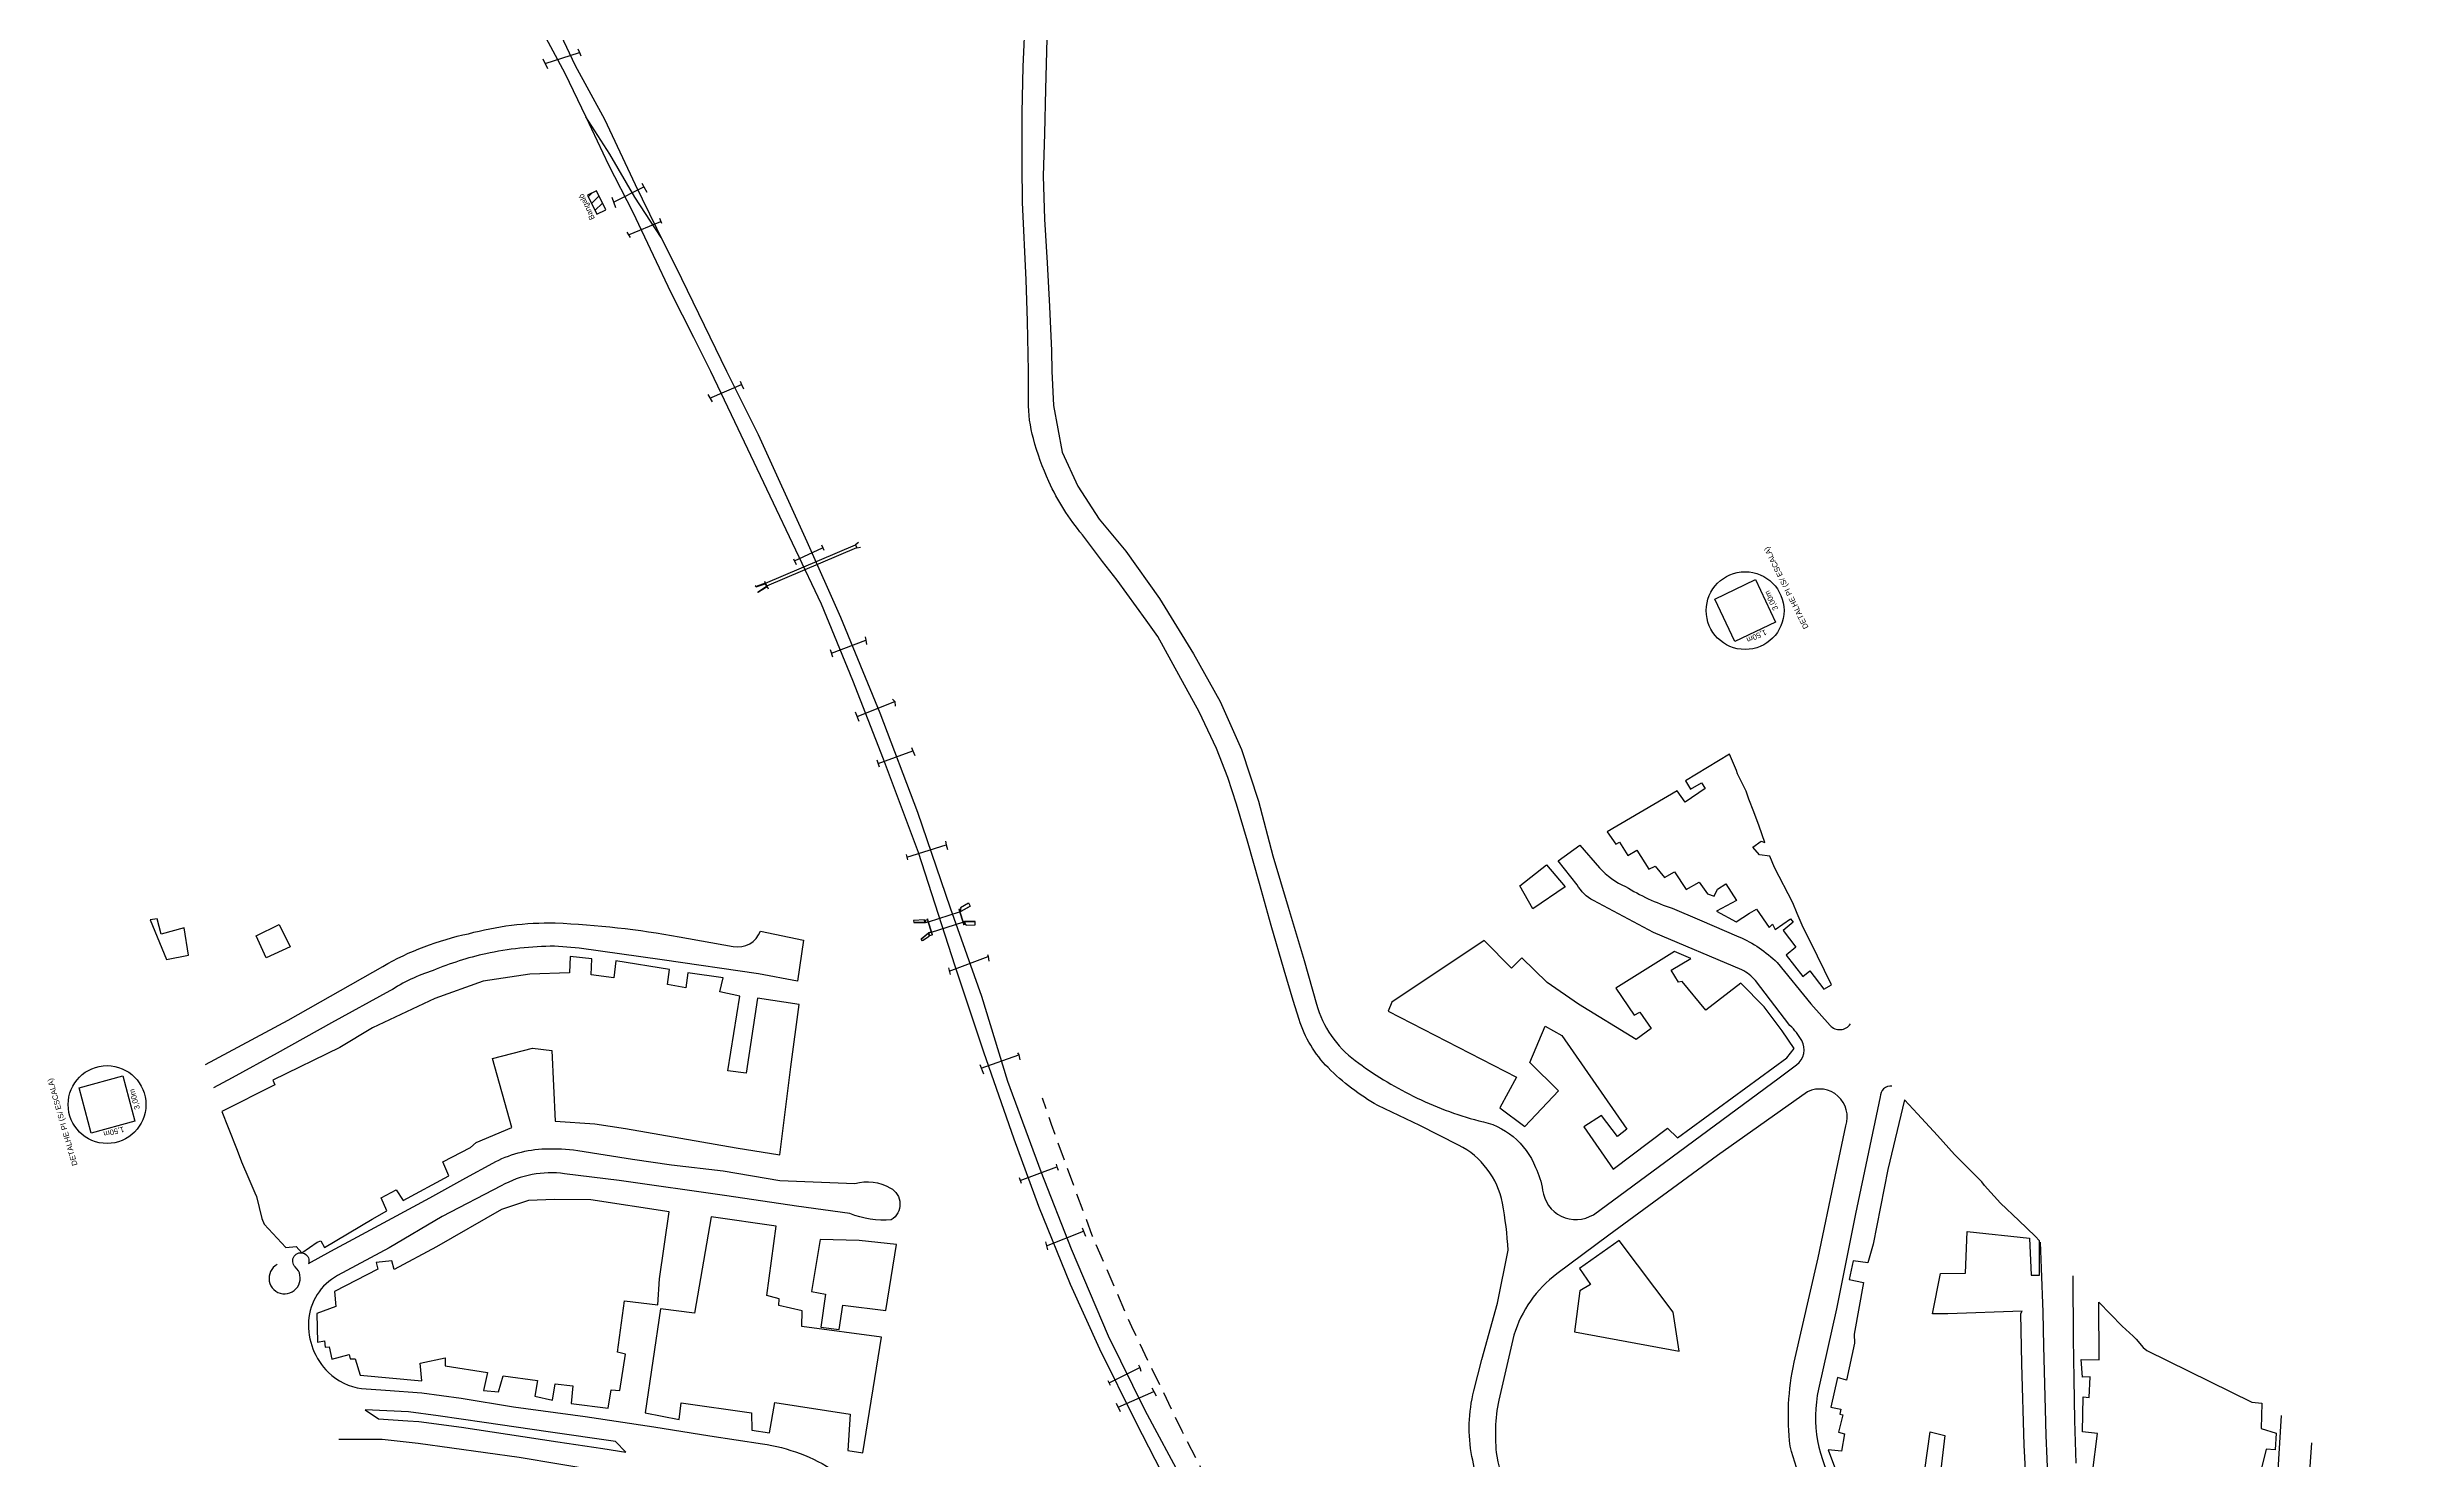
# Model space of a CAD drawing. Header units: metres. Extents: x 320405 to 332543, y 7395686 to 7410003.
# Drawn here: x 322262 to 322917, y 7401699 to 7402089 of the extents above; entities that cross this region are included whole.
import ezdxf

# ---------------------------------------------------------------- set-up
doc = ezdxf.new("R2010")
doc.units = ezdxf.units.M
doc.header["$LTSCALE"] = 10
doc.header["$MEASUREMENT"] = 0
for name, pattern in [('CONTINUO', [0]), ('DASHED', [0.75, 0.5, -0.25]), ('TRACEJADO', [8.7, 8, -0.7])]:
    doc.linetypes.add(name, pattern=pattern)
for name, color, linetype in [('ALA', 45, 'Continuous'), ('BUEIRO', 151, 'Continuous'), ('DETALHES', 45, 'Continuous'), ('EDIFICAÇÃO', 30, 'Continuous'), ('Edificações', 30, 'Continuous'), ('GALERIA', 45, 'Continuous'), ('Linha Férrea', 20, 'Continuous'), ('P.I', 45, 'Continuous'), ('Portico', 45, 'Continuous'), ('Vias Primárias', 230, 'Continuous'), ('Vias Secundárias', 230, 'DASHED')]:
    doc.layers.add(name, color=color, linetype=linetype)
doc.styles.add('ARIAL', font='arial.ttf')

msp = doc.modelspace()

# ---------------------------------------------------------------- linework, layer by layer
at = {"layer": 'ALA', "linetype": 'CONTINUO'}
for points in [[(322457.61, 7401940.75, 738.19), (322457.58, 7401940.68, 737.67), (322457.83, 7401940.45, 737.67), (322460.36, 7401941.29, 737.17)], [(322460.34, 7401941.46, 739.2), (322457.84, 7401940.52, 738.24), (322457.61, 7401940.75, 738.19)], [(322458.34, 7401938.87, 738.18), (322458.3, 7401938.91, 737.69), (322458.43, 7401939.04, 737.69), (322460.69, 7401940.61, 737.16)], [(322460.9, 7401940.42, 739.19), (322458.46, 7401938.98, 738.18), (322458.34, 7401938.87, 738.18)]]:
    msp.add_polyline3d(points, dxfattribs=at)
at = {"layer": 'BUEIRO', "linetype": 'TRACEJADO', "flags": 128}
for points in [[(322460.44, 7401941.44), (322485.31, 7401952.01)], [(322460.79, 7401940.72), (322485.65, 7401951.29)]]:
    msp.add_lwpolyline(points, dxfattribs=at)
at = {"layer": 'BUEIRO', "linetype": 'CONTINUO'}
for points in [[(322486.16, 7401952.7, 737.69), (322485.27, 7401952.08, 738.34), (322485.68, 7401951.22, 738.34), (322486.69, 7401951.38, 737.7)], [(322460.15, 7401942.04, 739.37), (322461.2, 7401939.89, 739.35)], [(322460.34, 7401941.46, 739.2), (322460.36, 7401941.29, 737.17), (322460.69, 7401940.61, 737.16), (322460.9, 7401940.42, 739.19)], [(322460.34, 7401941.46, 739.2), (322460.9, 7401940.42, 739.19)]]:
    msp.add_polyline3d(points, dxfattribs=at)
at = {"layer": 'DETALHES'}
for points in [[(322734.08, 7401942.44), (322739.62, 7401930.73), (322728.32, 7401925.32), (322722.78, 7401937.02)], [(322282.77, 7401805.36), (322286.15, 7401792.85), (322274.07, 7401789.52), (322270.69, 7401802.03)]]:
    msp.add_lwpolyline(points, close=True, dxfattribs=at)
for centre in [(322731.2, 7401933.88), (322278.42, 7401797.44)]:
    msp.add_circle(centre, 10.75, dxfattribs=at)
at = {"layer": 'EDIFICAÇÃO', "color": 132, "linetype": 'CONTINUO', "flags": 128}
for points in [[(322411.41, 7402048.19), (322412.4, 7402049.18)], [(322412.34, 7402046.3), (322414.39, 7402048.35)], [(322413.27, 7402044.4), (322415.33, 7402046.45)]]:
    msp.add_lwpolyline(points, dxfattribs=at)
at = {"layer": 'EDIFICAÇÃO', "linetype": 'CONTINUO'}
msp.add_polyline3d([(322413.79, 7402043.34, 746.57), (322416.26, 7402044.56, 746.57), (322413.68, 7402049.81, 746.58), (322411.21, 7402048.6, 746.58)], close=True, dxfattribs=at)
at = {"layer": 'Edificações'}
for points in [[(322726.9, 7401894.26), (322714.7, 7401886.85), (322716.13, 7401884.58), (322719.13, 7401886.33), (322720.14, 7401884.72), (322714.59, 7401880.94), (322712.39, 7401884.08), (322693.11, 7401872.81), (322695.48, 7401869.41), (322696.45, 7401869.9), (322698.79, 7401866.24), (322701.31, 7401867.67), (322704.59, 7401862.46), (322706.34, 7401863.33), (322708.89, 7401860.16), (322711.71, 7401861.76), (322714.89, 7401856.88), (322718.5, 7401858.89), (322720.77, 7401855.61), (322722.65, 7401855.02), (322723.57, 7401856.93), (322725.87, 7401858.4), (322728.8, 7401853.79), (322723.25, 7401850.86), (322728.75, 7401847.93), (322732.43, 7401850.31), (322734.3, 7401851.45), (322737.82, 7401846.35), (322738.78, 7401847.31), (322739.46, 7401845.78), (322743.77, 7401848.73), (322744.45, 7401847.82), (322741.67, 7401845.56), (322745.24, 7401840.89), (322742.56, 7401838.67), (322747.12, 7401832.81), (322749.11, 7401834.35), (322752.99, 7401829.34), (322755.05, 7401830.54), (322751.22, 7401838.45), (322746.94, 7401846.97), (322745.59, 7401850.2), (322744.37, 7401853.13), (322739.32, 7401862.92), (322738.07, 7401866.04), (322735.14, 7401866.46), (322733.37, 7401868.57), (322735.65, 7401870.22), (322736.6, 7401869.85), (322735.09, 7401874.32), (322733.63, 7401878.32), (322732.22, 7401881.75), (322731.47, 7401884.02), (322729.1, 7401888.83), (322728.8, 7401889.71)], [(322294.86, 7401837.52), (322300.96, 7401838.74), (322299.75, 7401846.24), (322293.39, 7401844.55), (322292.3, 7401848.72), (322290.32, 7401848.46)], [(322659.1, 7401842.77), (322633.5, 7401825.75), (322632.53, 7401823.23), (322667.97, 7401804.99), (322663.4, 7401796.54), (322670.31, 7401791.38), (322679.65, 7401801.2), (322671.67, 7401809.09), (322675.95, 7401819.1), (322680.53, 7401816.48), (322698.54, 7401790.67), (322695.91, 7401788.63), (322691.53, 7401794.46), (322686.66, 7401791.25), (322694.74, 7401779.59), (322709.73, 7401790.96), (322712.46, 7401788.24), (322742.74, 7401810.34), (322744.75, 7401812.94), (322741.39, 7401817.83), (322736.47, 7401824.4), (322730.01, 7401830.93), (322720.32, 7401823.48), (322713.83, 7401831.46), (322712.75, 7401831.24), (322710.75, 7401834.54), (322716.21, 7401837.74), (322711.64, 7401839.69), (322695.43, 7401829.63), (322700.56, 7401822.11), (322702.07, 7401823), (322705.26, 7401818.49), (322701.07, 7401815.42), (322685.14, 7401825.16), (322676.44, 7401831.18), (322669.49, 7401837.99), (322666.58, 7401835.12)], [(322431.16, 7401749.3), (322433.81, 7401767.83), (322412.18, 7401771.12), (322402.14, 7401771.26), (322394.87, 7401770.91), (322387.41, 7401768.47), (322369.47, 7401758.15), (322357.82, 7401751.87), (322357.12, 7401754.31), (322352.8, 7401753.82), (322353.29, 7401752.01), (322341.28, 7401745.8), (322341.63, 7401741.69), (322336.4, 7401739.74), (322336.61, 7401731.84), (322338.56, 7401732.19), (322338.7, 7401730.45), (322339.82, 7401730.52), (322340.52, 7401727.11), (322345.33, 7401728.43), (322345.61, 7401727.25), (322347, 7401727.25), (322348.4, 7401722.7), (322365.42, 7401721.17), (322365, 7401725.98), (322371.9, 7401727.44), (322371.9, 7401725.28), (322383.56, 7401723.47), (322382.52, 7401718.45), (322386.63, 7401718.11), (322387.89, 7401722.49), (322397.37, 7401721.24), (322396.67, 7401716.85), (322401.56, 7401715.81), (322402.32, 7401720.33), (322407.13, 7401719.78), (322406.72, 7401714.9), (322416.92, 7401713.57), (322417.81, 7401718.61), (322420.2, 7401718.47), (322421.75, 7401728.53), (322419.5, 7401729.03), (322421.47, 7401743.26), (322430.7, 7401742.15)], [(322463.37, 7401763.84), (322445.37, 7401766.4), (322440.81, 7401739.85), (322431.41, 7401741.06), (322427.14, 7401712.32), (322436.53, 7401710.47), (322437.1, 7401715.09), (322456.54, 7401712.25), (322456.62, 7401707.47), (322461.53, 7401706.76), (322463.03, 7401715.15), (322483.87, 7401711.95), (322483.14, 7401701.86), (322487.3, 7401701.28), (322492.5, 7401733.16), (322470.51, 7401736.18), (322470.58, 7401740.49), (322464.1, 7401741.93), (322464.17, 7401743.74), (322461.79, 7401744.38), (322460.83, 7401744.68)], [(322496.67, 7401758.77), (322486.31, 7401759.86), (322475.5, 7401760.18), (322473.17, 7401745.8), (322477.05, 7401745.03), (322475.7, 7401735.91), (322480.8, 7401735.28), (322481.77, 7401742.06), (322493.64, 7401740.6)], [(322712.99, 7401729.32), (322711.34, 7401740.11), (322696.42, 7401759.86), (322685.41, 7401752.16), (322688.5, 7401747.74), (322685.52, 7401745.99), (322684.07, 7401734.66)]]:
    msp.add_lwpolyline(points, close=True, dxfattribs=at)
for points in [[(322676.31, 7401863.67), (322681.46, 7401857.59), (322672.53, 7401851.54), (322668.9, 7401857.89), (322676.31, 7401863.67)], [(322326, 7401847.15), (322329.02, 7401840.98), (322322.36, 7401838.01), (322319.64, 7401844), (322326, 7401847.15)], [(322321.88, 7401764.44), (322327.84, 7401757.96), (322330.72, 7401758.21), (322332.29, 7401756.49), (322336.51, 7401759.41), (322337.49, 7401759.82), (322338.49, 7401757.99), (322351.75, 7401765.78), (322355.79, 7401768.06), (322354.16, 7401771.63), (322358.33, 7401773.89), (322360.24, 7401770.94), (322372.94, 7401777.71), (322371.26, 7401781.62), (322378.88, 7401785.6), (322380.45, 7401786.94), (322390.35, 7401791.08), (322384.99, 7401810.14), (322396.05, 7401812.98), (322401.4, 7401812.36), (322402.32, 7401792.86), (322413.26, 7401792.12), (322421.76, 7401790.86), (322452.33, 7401785.46), (322464.38, 7401783.57), (322467.4, 7401807.88), (322469.76, 7401825.05), (322458.19, 7401826.83), (322455.08, 7401806.11), (322450.01, 7401806.74), (322453.35, 7401827.35), (322447.76, 7401828.62), (322448.68, 7401832.42), (322438.94, 7401833.8), (322438.37, 7401829.66), (322433.36, 7401830.58), (322433.93, 7401834.72), (322419.07, 7401837.14), (322418.49, 7401832.42), (322412.28, 7401833.29), (322412.45, 7401837.66), (322406.46, 7401838.35), (322406.29, 7401833.8), (322395.33, 7401833.46), (322382.38, 7401831.56), (322369.06, 7401826.72), (322351.83, 7401818.6), (322342.77, 7401813.18), (322324.23, 7401804.15), (322324.79, 7401802.92), (322310.11, 7401795.49), (322311.89, 7401791.07), (322314.38, 7401784.82), (322315.61, 7401781.62), (322317.6, 7401776.95), (322319.27, 7401773.02), (322319.71, 7401772), (322321.22, 7401765.99), (322321.88, 7401764.44)], [(322808.79, 7401694.78), (322808.34, 7401703.32), (322807.69, 7401725.79), (322807.44, 7401739.75), (322807.79, 7401740.35), (322787.21, 7401739.65), (322782.96, 7401739.6), (322785.22, 7401750.73), (322792.1, 7401750.87), (322792.61, 7401762.42), (322809.81, 7401760.58), (322810.28, 7401750.35), (322812.56, 7401750.35), (322812.56, 7401759.76), (322811.39, 7401761.05), (322806.84, 7401765.38), (322801.76, 7401770.16), (322797.36, 7401775.06), (322796.63, 7401776.13), (322789.11, 7401783.67), (322784.34, 7401788.87), (322778.82, 7401794.89), (322775.25, 7401798.78), (322770.61, 7401779.53), (322766.61, 7401758.91), (322765.11, 7401753.72), (322761.06, 7401754.29), (322759.97, 7401749.1), (322763.91, 7401748.3), (322761.31, 7401734.01), (322761.41, 7401731.57), (322759.21, 7401721.31), (322756.72, 7401722.05), (322754.87, 7401713.87), (322757.62, 7401713.32), (322757.37, 7401711.93), (322758.17, 7401711.78), (322756.97, 7401706.91), (322758.71, 7401706.51), (322757.82, 7401701.68), (322754.12, 7401702.08), (322757.27, 7401693.68)], [(322827.2, 7401695.7), (322828.6, 7401706.56), (322824.49, 7401707.07), (322824.63, 7401716.69), (322826.25, 7401716.54), (322826.61, 7401722.25), (322824.41, 7401722.18), (322824.12, 7401727.04), (322829.1, 7401726.9), (322829.01, 7401742.85), (322835.42, 7401736.22), (322838.47, 7401733.43), (322839.26, 7401732.61), (322841.25, 7401730.35), (322842.27, 7401729.48), (322871.29, 7401715.27), (322874.04, 7401714.97)], [(322874.04, 7401714.97), (322873.87, 7401707.95), (322877.97, 7401706.7), (322877.68, 7401702.09), (322875.26, 7401702.24), (322872.77, 7401692.18)], [(322778.76, 7401681.43), (322782.31, 7401707.05), (322786.4, 7401706.05), (322783.46, 7401680.98)]]:
    msp.add_lwpolyline(points, dxfattribs=at)
at = {"layer": 'Linha Férrea', "flags": 128}
for points in [[(322399.71, 7402101.56), (322407.86, 7402084.48), (322415.93, 7402069.64), (322424.39, 7402051.54), (322430.26, 7402039.55), (322437.24, 7402025.61), (322445.07, 7402009.51), (322449.69, 7402000), (322458.39, 7401982.54), (322471.82, 7401952.98), (322481.13, 7401932.1), (322492, 7401905.62), (322502.43, 7401878.23), (322511.51, 7401851.74), (322520.15, 7401827.34), (322527.35, 7401803.94), (322536.5, 7401778.97), (322544.9, 7401757.58), (322555.18, 7401733.56), (322565.31, 7401713), (322575.88, 7401693.35)], [(322398.37, 7402094.65), (322404.99, 7402082.35), (322410.79, 7402070.24), (322417.06, 7402056.97), (322423.76, 7402043.92), (322429.4, 7402032.09), (322434.26, 7402021.79), (322440.56, 7402009.45), (322445.23, 7402000), (322451.86, 7401986.16), (322461.65, 7401965.58), (322475.77, 7401935.79), (322484.5, 7401914.63), (322492.95, 7401892.97), (322502.61, 7401867.2), (322512.77, 7401835.77), (322520.72, 7401812.05), (322529.09, 7401787.99), (322535.9, 7401769.39), (322544.64, 7401747.87), (322552.73, 7401729.98), (322562.74, 7401709.75), (322569.77, 7401696.11)], [(322431.56, 7402036.95), (322424.29, 7402048.11), (322417.44, 7402059.94), (322410.79, 7402070.24)]]:
    msp.add_lwpolyline(points, dxfattribs=at)
at = {"layer": 'P.I', "linetype": 'TRACEJADO', "flags": 128}
for points in [[(322505.44, 7401847.94), (322514.08, 7401850.63)], [(322506.34, 7401845.09), (322514.99, 7401847.8)]]:
    msp.add_lwpolyline(points, dxfattribs=at)
at = {"layer": 'P.I', "linetype": 'CONTINUO'}
for points in [[(322513.88, 7401851.38, 742.32), (322513.84, 7401851.38, 742.51), (322515.22, 7401847.11, 742.45), (322515.23, 7401847.16, 742.25)], [(322513.88, 7401851.38, 742.32), (322514.27, 7401851.49, 742.31), (322514.3, 7401851.53, 742.06), (322514.48, 7401851.68, 741.86), (322514.32, 7401851.89, 741.87), (322516.53, 7401853.15, 739.54), (322517.03, 7401852.28, 739.54)], [(322513.88, 7401851.38, 742.32), (322514.11, 7401850.72, 742.31), (322514.42, 7401850.83, 742.31), (322514.49, 7401850.84, 742.04), (322517.03, 7401852.28, 739.54)], [(322517.03, 7401852.28, 739.54), (322514.58, 7401850.84, 739.69), (322514.15, 7401850.65, 739.73)], [(322514.42, 7401850.83, 742.31), (322514.27, 7401851.49, 742.31)], [(322514.49, 7401850.84, 742.04), (322514.3, 7401851.53, 742.06)], [(322505.21, 7401848.49, 742.21), (322504.56, 7401848.32, 742.22), (322504.34, 7401848.37, 741.99), (322504.37, 7401848.5, 741.86), (322501.34, 7401848.31, 739.99), (322501.41, 7401847.76, 739.85)], [(322501.41, 7401847.76, 739.85), (322504.64, 7401847.69, 739.72), (322505.37, 7401847.92, 739.92)], [(322504.5, 7401847.8, 741.95), (322501.41, 7401847.76, 739.85)], [(322503.43, 7401843.1, 739.97), (322505.52, 7401844.89, 739.77), (322506.3, 7401845.08, 739.73)], [(322505.46, 7401844.8, 741.95), (322503.43, 7401843.1, 739.97)], [(322504.71, 7401847.73, 742.18), (322504.5, 7401847.8, 741.95), (322504.34, 7401848.37, 741.99)], [(322505.21, 7401848.49, 742.21), (322505.34, 7401847.92, 742.17), (322504.71, 7401847.73, 742.18), (322504.56, 7401848.32, 742.22)], [(322506.54, 7401844.35, 742.15), (322506.58, 7401844.34, 742.29), (322505.2, 7401848.7, 742.37), (322505.21, 7401848.49, 742.21)], [(322506.31, 7401845.09, 741.18), (322506.3, 7401845.08, 739.73), (322505.37, 7401847.92, 739.92), (322505.38, 7401847.93, 741.22)], [(322505.38, 7401847.93, 741.22), (322506.31, 7401845.09, 741.18)], [(322505.52, 7401844.86, 742.15), (322505.46, 7401844.8, 741.95), (322505.55, 7401843.96, 741.96)], [(322506.54, 7401844.35, 742.15), (322506.25, 7401845.02, 742.15), (322505.52, 7401844.86, 742.15), (322505.76, 7401844.09, 742.15)], [(322515.02, 7401847.8, 741.28), (322515.04, 7401847.82, 739.72), (322514.15, 7401850.65, 739.73), (322514.11, 7401850.66, 741.34)], [(322514.11, 7401850.66, 741.34), (322515.02, 7401847.8, 741.28)], [(322518.34, 7401847.99, 740.11), (322515.39, 7401847.97, 739.7), (322515.04, 7401847.82, 739.72)], [(322515.23, 7401847.16, 742.25), (322515.04, 7401847.77, 742.26), (322515.33, 7401847.92, 742.25), (322515.62, 7401847.27, 742.25)], [(322515.23, 7401847.16, 742.25), (322515.62, 7401847.27, 742.25), (322515.67, 7401847.19, 742.04), (322515.82, 7401847.22, 741.88), (322515.86, 7401847.02, 741.88), (322518.35, 7401847.05, 740.11), (322518.34, 7401847.99, 740.11)], [(322515.33, 7401847.92, 742.25), (322515.41, 7401847.95, 742), (322515.67, 7401847.19, 742.04)], [(322515.41, 7401847.95, 742), (322518.34, 7401847.99, 740.11)], [(322506.54, 7401844.35, 742.15), (322505.76, 7401844.09, 742.15), (322505.55, 7401843.96, 741.96), (322505.7, 7401843.9, 741.97), (322503.78, 7401842.66, 740.37), (322503.43, 7401843.1, 739.97)]]:
    msp.add_polyline3d(points, dxfattribs=at)
at = {"layer": 'Portico'}
for points in [[(322399.52, 7402084.96), (322408.98, 7402088.03)], [(322408.55, 7402089.01), (322408.98, 7402088.03), (322409.39, 7402087.12)], [(322398.87, 7402086.25), (322400.17, 7402083.66)], [(322417.94, 7402048.11), (322418.92, 7402045.27)], [(322418.43, 7402046.69), (322426.79, 7402050.95)], [(322426.24, 7402051.93), (322426.79, 7402050.95), (322427.61, 7402049.47)], [(322422.56, 7402037.65), (322431.47, 7402041.37)], [(322431.12, 7402042.25), (322431.47, 7402041.37), (322431.66, 7402040.88)], [(322422.1, 7402038.4), (322423.03, 7402036.9)], [(322445.05, 7401992.58), (322453.81, 7401996.36)], [(322453.46, 7401997.22), (322453.83, 7401996.37), (322454.36, 7401995.14)], [(322444.46, 7401993.58), (322445.64, 7401991.57)], [(322468.43, 7401947.61), (322476.18, 7401951.2)], [(322475.86, 7401952.04), (322476.23, 7401951.23), (322476.52, 7401950.6)], [(322468.18, 7401948.16), (322468.88, 7401946.64)], [(322478.66, 7401922.16), (322488.13, 7401925.71)], [(322487.93, 7401926.67), (322488.13, 7401925.71), (322488.38, 7401924.54)], [(322478.34, 7401923.18), (322478.98, 7401921.14)], [(322485.25, 7401905.89), (322486.22, 7401903.38)], [(322485.74, 7401904.63), (322496.13, 7401908.78)], [(322495.57, 7401909.46), (322496.13, 7401908.78), (322496.29, 7401907.44)], [(322491.23, 7401892.62), (322491.84, 7401890.76)], [(322491.54, 7401891.69), (322501.18, 7401895.18)], [(322500.81, 7401896.07), (322501.18, 7401895.18), (322501.72, 7401893.86)], [(322499.34, 7401866.48), (322499.65, 7401865.02)], [(322499.49, 7401865.75), (322510.4, 7401869.15)], [(322510.15, 7401870.21), (322510.4, 7401869.15), (322510.7, 7401867.86)], [(322511.21, 7401834.28), (322522, 7401838.33)], [(322521.74, 7401838.9), (322522, 7401838.33), (322522.15, 7401837.05)], [(322510.98, 7401835.21), (322511.45, 7401833.35)], [(322519.71, 7401808.49), (322520.65, 7401805.95)], [(322520.07, 7401807.5), (322530.46, 7401811.18)], [(322530.06, 7401811.73), (322530.46, 7401811.18), (322530.75, 7401809.84)], [(322530.8, 7401776.5), (322540.99, 7401780.28)], [(322540.73, 7401781.02), (322540.99, 7401780.28), (322541.35, 7401779.29)], [(322530.55, 7401777.26), (322531.05, 7401775.75)], [(322538.06, 7401758.43), (322548.34, 7401762.43)], [(322547.95, 7401763.38), (322548.34, 7401762.43), (322548.9, 7401761.05)], [(322537.78, 7401759.5), (322538.34, 7401757.35)], [(322555.06, 7401721.24), (322555.71, 7401719.91)], [(322555.38, 7401720.57), (322563.92, 7401724.82)], [(322563.54, 7401725.55), (322563.9, 7401724.81), (322564.16, 7401723.79)], [(322557.39, 7401714.99), (322558.43, 7401712.68)], [(322557.91, 7401713.83), (322567.76, 7401718.16)], [(322567.23, 7401719.16), (322567.76, 7401718.16), (322568.39, 7401716.95)]]:
    msp.add_lwpolyline(points, dxfattribs=at)
at = {"layer": 'Vias Primárias'}
for points in [[(322788.54, 7401432.28, 0), (322792.97, 7401422.66)], [(322660.3, 7401684.18, -0.045869), (322655.69, 7401700.21, -0.108953), (322656.22, 7401718.36), (322658.39, 7401727), (322662.73, 7401742.62), (322665.7, 7401757.19, 0.034065), (322664.11, 7401770.21, 0.232946), (322651.99, 7401786.24), (322641.24, 7401791.65), (322629.64, 7401797.2, -0.06992), (322615.93, 7401807.64, -0.119168), (322607.89, 7401820.96), (322606.24, 7401826.16), (322603.75, 7401834.54), (322600.16, 7401846.92), (322596.98, 7401858.46), (322593.64, 7401870.21), (322590.63, 7401880.37), (322588.19, 7401887.78), (322585.12, 7401895.83), (322580.25, 7401905.89), (322574.64, 7401916.1), (322568.88, 7401926.74), (322565.65, 7401931.24), (322557.65, 7401942.25), (322553.57, 7401947.4), (322548.01, 7401954.82, -0.066407), (322538.75, 7401969.53, -0.041181), (322534.47, 7401981.38, -0.066171), (322533.09, 7401991.71), (322533.09, 7402000), (322532.86, 7402013.81), (322532.51, 7402025.25), (322531.5, 7402046.65), (322531.4, 7402057), (322531.35, 7402071.44), (322531.65, 7402084.1), (322532.32, 7402098.4)], [(322538.19, 7402091.78), (322537.8, 7402077.88), (322537.55, 7402065.56), (322537.16, 7402053.93), (322537.55, 7402042.01), (322538.29, 7402029.94), (322538.94, 7402017.87), (322539.43, 7402005.65), (322539.53, 7402000), (322540.02, 7401990.56), (322542.44, 7401977.65), (322546.73, 7401968.25), (322552.61, 7401959.16), (322560.05, 7401950.33), (322569.29, 7401937.18), (322578.73, 7401921.96), (322586.11, 7401908.74), (322591.95, 7401895.56), (322596.65, 7401881.22), (322600.67, 7401866.1), (322604.85, 7401852.01), (322609.29, 7401837.19), (322612.7, 7401825.16, 0.16492), (322623.44, 7401809.57, 0.045498), (322639.44, 7401799.76, 0.050707), (322657.56, 7401792.99, -0.260034), (322673.25, 7401780.08, -0.076427), (322675.22, 7401773.82, 0.542599), (322689.25, 7401767.02), (322710.99, 7401783.02), (322740.6, 7401804.8), (322745.42, 7401808.44, 0.372613), (322746.85, 7401815.13, 0.081698), (322743.59, 7401819.27), (322734.04, 7401831.71, 0.099514), (322730.31, 7401834.64), (322705.83, 7401844.93), (322689.25, 7401853.81, -0.137212), (322684.76, 7401858.11), (322679.54, 7401864.72), (322685.5, 7401869.11), (322690.98, 7401862.85, 0.111961), (322698.17, 7401857.63, 0.053202), (322711.01, 7401851.65), (322718.56, 7401848.51), (322729.48, 7401843.78, -0.092812), (322740.04, 7401836.66), (322749.34, 7401825.3), (322754.67, 7401819.32, 0.490732), (322760.3, 7401819.71)], [(322305.64, 7401808.47), (322328.49, 7401820.72), (322354.61, 7401835.61, -0.077437), (322378.29, 7401844.63, -0.070431), (322402.31, 7401847.62, -0.033266), (322436.59, 7401843.79), (322451.52, 7401841.1, 0.361222), (322459.05, 7401845.37), (322470.97, 7401842.85), (322469.23, 7401831.55), (322458.45, 7401833.53), (322431.83, 7401837.4), (322408.89, 7401840.66), (322402.07, 7401841.19, 0.051141), (322383.11, 7401839.1, 0.045759), (322368.54, 7401834.46, 0.068728), (322356.62, 7401828.81), (322340.46, 7401820.06), (322325.49, 7401811.66), (322312.98, 7401804.85), (322307.82, 7401802.06)], [(322754.68, 7401681.6, -0.125756), (322743.67, 7401703.08, -0.086359), (322744.77, 7401726.27), (322751.41, 7401755.07), (322756.12, 7401777.56), (322758.99, 7401791.55, 0.664768), (322748.46, 7401801), (322723.57, 7401783.37), (322693.57, 7401761.36), (322679.18, 7401750.66, 0.160646), (322667.3, 7401733.77), (322663.09, 7401715.79, 0.080567), (322662.53, 7401700.34, 0.078866), (322666.69, 7401688.5)], [(322771.79, 7401802.56, 0.434424), (322768.5, 7401799.54), (322761.66, 7401767.28), (322756.42, 7401741.04), (322751.49, 7401718.81, 0.201738), (322756.49, 7401691.35, 0.122928), (322769, 7401679.74, 0.080836), (322778.68, 7401676.3), (322789.57, 7401673.14), (322792.5, 7401672.7), (322795.19, 7401672.51), (322801.18, 7401672.7, 0.311543), (322814.51, 7401688.22), (322814.96, 7401692.47), (322814.67, 7401699.54), (322814.37, 7401706.06), (322814.19, 7401713.32), (322813.73, 7401730.74), (322813.55, 7401740.14), (322813.11, 7401752.23), (322812.87, 7401759.41)], [(322325.46, 7401753.26, 3.102349), (322330.46, 7401752.62, -1.841389), (322334.12, 7401753.53), (322340.3, 7401756.92), (322347.68, 7401760.88), (322357.25, 7401766.06), (322367.62, 7401771.63), (322377.64, 7401777.22), (322385.03, 7401781.26, -0.118389), (322399.55, 7401785.21, -0.039012), (322408.51, 7401784.77), (322423.7, 7401782.37), (322434.46, 7401780.8), (322448.68, 7401779.17), (322464.39, 7401776.48), (322485.13, 7401775.65, -0.203599), (322494.93, 7401774.38, -0.578333), (322495.2, 7401765.62, -0.116742), (322483.76, 7401767.34), (322468.95, 7401769.37), (322449.72, 7401772.23), (322420, 7401776.43), (322404.9, 7401778.35, 0.1589), (322387.4, 7401775.02), (322371.09, 7401766.55), (322356.38, 7401757.88), (322342.14, 7401750.19, 0.259413), (322334.14, 7401737.65, 0.217828), (322339.63, 7401723.45, 0.163063), (322348.8, 7401719.02), (322355.36, 7401718.58), (322365.39, 7401717.79), (322376.29, 7401716.31), (322390.8, 7401713.99), (322410.57, 7401711.25), (322429.59, 7401708.39), (322445.08, 7401705.91), (322459.56, 7401703.75, -0.107167), (322479.56, 7401696.19, 0.034271)], [(322361.94, 7401659), (322385.37, 7401671.39), (322414.76, 7401688.25, 0.624625), (322414.22, 7401696.26), (322392.32, 7401699.95), (322364.39, 7401703.84), (322354.48, 7401704.94), (322342.49, 7401704.89)], [(322887.78, 7401704.04), (322885.39, 7401669.88), (322883.16, 7401647.79), (322882.09, 7401636.7), (322879.6, 7401626.42), (322876, 7401615.42), (322869.8, 7401601.85), (322868.54, 7401598.35, 0.184957), (322868.6, 7401595.32, 0.143773), (322871.82, 7401591.27, 0.072295), (322880.06, 7401589.8, 0.336851), (322885.9, 7401595.06), (322891.11, 7401612.3), (322897, 7401629.93), (322905.02, 7401656.41), (322913.17, 7401681.55)]]:
    msp.add_lwpolyline(points, format="xyb", dxfattribs=at)
for points in [[(322821.82, 7401750.15), (322821.83, 7401732.71), (322822.07, 7401721.7), (322822.2, 7401710.21), (322822.64, 7401698.43)], [(322421.81, 7401701.45), (322418.99, 7401704.33), (322400.35, 7401707), (322382.7, 7401709.59), (322369.99, 7401711.45), (322361.73, 7401712.56), (322349.79, 7401713.16), (322353.42, 7401710.64), (322361.59, 7401710.1), (322364.62, 7401709.89), (322376.38, 7401708.3), (322389.08, 7401706.37), (322403.04, 7401704.31), (322415.47, 7401702.42), (322421.81, 7401701.45)], [(322878, 7401687.43), (322879.47, 7401711.57)]]:
    msp.add_lwpolyline(points, dxfattribs=at)
at = {"layer": 'Vias Secundárias', "flags": 128}
msp.add_lwpolyline([(322714.04, 7401556.76), (322697.92, 7401559.08), (322682.99, 7401568.16), (322656.32, 7401594.4), (322628.48, 7401623.34), (322606.97, 7401651.17), (322590.6, 7401677.98), (322575.58, 7401707.25), (322561.66, 7401736.03), (322550.75, 7401761.26), (322539.44, 7401791.94), (322537.02, 7401799.24)], dxfattribs=at)

# ---------------------------------------------------------------- texts
at = {"layer": 'DETALHES', "style": 'ARIAL'}
for s, rotation, p in [('DETALHE PI (S/ ESCALA)', 116.35328, (322748.78, 7401929.25)), ('3,00m', 116.35328, (322740.37, 7401934.37)), ('1,50m', 204.35328, (322736.72, 7401928.71)), ('DETALHE PI (S/ ESCALA)', 106.15792, (322270.28, 7401780.79)), ('3,00m', 106.15792, (322287.53, 7401796.31)), ('1,50m', 194.15792, (322282.95, 7401791.38))]:
    msp.add_text(s, height=1.5, rotation=rotation, dxfattribs=at).set_placement(p)
at = {"layer": 'GALERIA', "style": 'ARIAL'}
msp.add_text('Bangalô', height=1.5, rotation=115, dxfattribs=at).set_placement((322413.28, 7402042.21))

doc.saveas('drawing.dxf')
